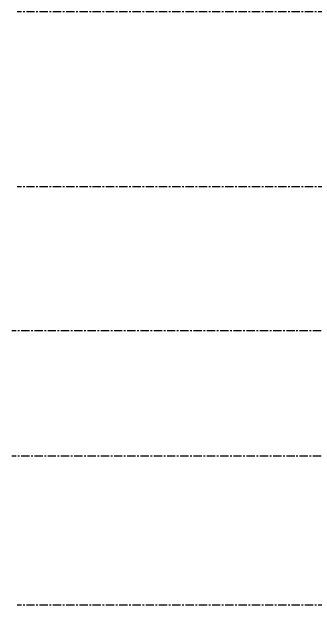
# Model space of a CAD drawing. Header units: millimetres. Extents: x 3774 to 718460, y -768339 to 192544.
# Drawn here: x 471538 to 477347, y -637960 to -626610 of the extents above; entities that cross this region are included whole.
import ezdxf

# ---------------------------------------------------------------- set-up
doc = ezdxf.new("R2010")
doc.units = ezdxf.units.MM
doc.linetypes.add('CENTER', pattern=[50.8, 31.75, -6.35, 6.35, -6.35])

msp = doc.modelspace()

# ---------------------------------------------------------------- linework, layer by layer
at = {"color": 7, "linetype": 'CENTER', "ltscale": 5}
for points in [[(488484.513, -626609.508), (471637.092, -626609.508)], [(488484.513, -629959.508), (471637.092, -629959.508)], [(488385.294, -632709.508), (471537.873, -632709.508)], [(488385.294, -635109.508), (471537.873, -635109.508)], [(488484.513, -637959.508), (471637.092, -637959.508)]]:
    msp.add_lwpolyline(points, dxfattribs=at)

doc.saveas('drawing.dxf')
